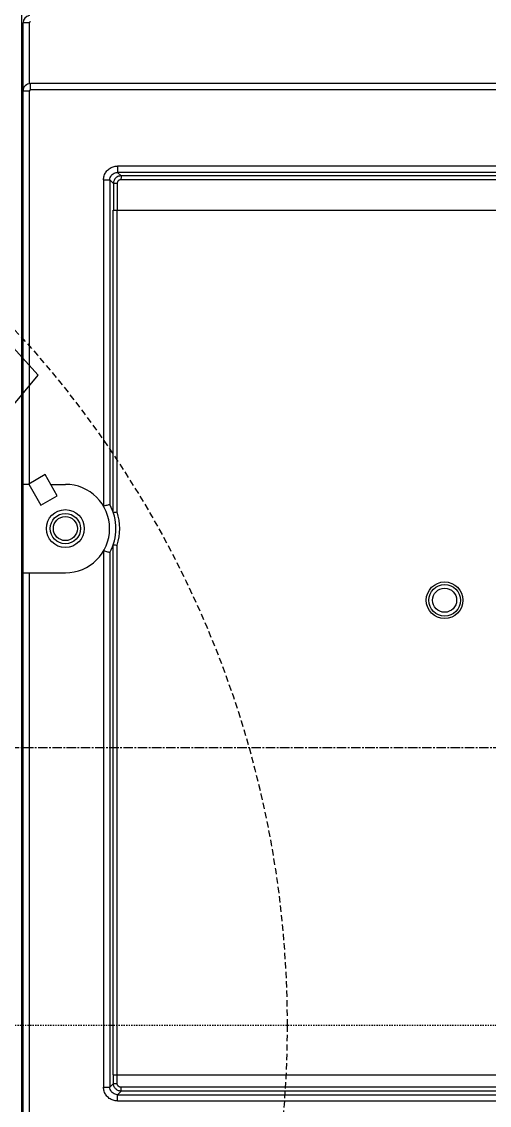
# Model space of a CAD drawing. Extents: x 53 to 624, y 35 to 325.
# Drawn here: x 450.1 to 487.1, y 150.2 to 236 of the extents above; entities that cross this region are included whole.
import ezdxf

# ---------------------------------------------------------------- set-up
doc = ezdxf.new("R2010")
doc.units = 0
for name, pattern in [('AXES2', [1.125, 0.75, -0.125, 0.125, -0.125]), ('CENTER2', [1.125, 0.75, -0.125, 0.125, -0.125]), ('HIDDENX2', [0.75, 0.5, -0.25])]:
    doc.linetypes.add(name, pattern=pattern)
doc.layers.add('AXE', color=80, linetype='AXES2')

# ---------------------------------------------------------------- blocks, each defined once
blk = doc.blocks.new('dgjhfdjhfjkkhg')
for p, q in [((8591.133, -2534.354), (8591.133, -2447.454)), ((8591.236, -2534.354), (8591.236, -2448.155)), ((8591.736, -2448.155), (8591.236, -2448.155)), ((8591.736, -2448.155), (8591.736, -2452.962)), ((8591.836, -2453.454), (8591.836, -2452.954)), ((8695.136, -2452.954), (8591.836, -2452.954)), ((8591.736, -2453.554), (8591.236, -2453.554)), ((8591.736, -2453.554), (8591.736, -2484.603)), ((8695.136, -2453.454), (8591.836, -2453.454)), ((8688.263, -2459.475), (8598.705, -2459.475)), ((8598.987, -2460.255), (8598.706, -2459.974)), ((8688.265, -2459.974), (8598.706, -2459.974)), ((8597.607, -2460.574), (8598.107, -2460.574)), ((8597.607, -2460.577), (8597.607, -2486.387)), ((8598.107, -2460.574), (8598.107, -2486.256)), ((8598.388, -2460.855), (8598.107, -2460.574)), ((8598.388, -2460.855), (8598.389, -2462.954)), ((8598.687, -2460.855), (8598.388, -2460.855)), ((8598.687, -2460.855), (8598.687, -2462.954)), ((8687.984, -2460.555), (8598.984, -2460.555)), ((8687.984, -2460.255), (8598.987, -2460.255)), ((8598.379, -2486.884), (8598.379, -2462.954)), ((8598.379, -2462.954), (8598.389, -2462.954)), ((8598.404, -2462.954), (8688.265, -2462.954)), ((8598.679, -2486.835), (8598.679, -2462.954)), ((8592.985, -2483.881), (8591.686, -2484.631)), ((8593.95, -2485.553), (8592.985, -2483.881)), ((8591.699, -2484.654), (8591.236, -2484.654)), ((8591.686, -2484.631), (8592.651, -2486.303)), ((8593.431, -2484.654), (8594.586, -2484.654)), ((8592.651, -2486.303), (8593.95, -2485.553)), ((8598.107, -2486.257), (8598.108, -2486.257)), ((8597.607, -2489.92), (8597.607, -2532.331)), ((8598.107, -2490.05), (8598.108, -2490.05)), ((8598.107, -2490.051), (8598.107, -2532.333)), ((8598.379, -2531.354), (8598.379, -2489.423)), ((8598.679, -2531.354), (8598.679, -2489.472)), ((8591.236, -2491.654), (8594.586, -2491.654)), ((8591.736, -2491.654), (8591.736, -2534.354)), ((8598.107, -2532.333), (8598.388, -2532.052)), ((8598.379, -2531.354), (8598.389, -2531.354)), ((8598.388, -2532.052), (8598.389, -2531.354)), ((8598.388, -2532.052), (8598.687, -2532.052)), ((8598.404, -2531.354), (8629.686, -2531.354)), ((8598.687, -2532.052), (8598.687, -2531.354)), ((8597.607, -2532.333), (8598.107, -2532.333)), ((8598.706, -2532.933), (8598.987, -2532.652)), ((8598.706, -2532.933), (8688.265, -2532.933)), ((8598.987, -2532.652), (8598.987, -2532.352)), ((8635.942, -2532.352), (8598.987, -2532.352)), ((8636.067, -2532.652), (8598.987, -2532.652)), ((8598.706, -2533.432), (8688.265, -2533.432))]:
    blk.add_line(p, q)
for points in [[(8598.107, -2486.256), (8598.107, -2486.256), (8598.107, -2486.257), (8598.107, -2486.257)], [(8598.107, -2490.051), (8598.107, -2490.051), (8598.107, -2490.051), (8598.107, -2490.05)]]:
    blk.add_lwpolyline(points)
for centre, radius in [((8594.586, -2488.154), 1.5), ((8594.586, -2488.154), 1.2), ((8594.586, -2488.154), 0.95), ((8624.586, -2493.824), 1.45), ((8624.586, -2493.824), 1.25), ((8624.586, -2493.824), 0.95)]:
    blk.add_circle(centre, radius)
for centre, radius, start, end in [((8591.836, -2448.155), 0.6, 99.2818, 180), ((8591.836, -2448.155), 0.1, 99.2818, 180), ((8591.836, -2453.554), 0.6, 90, 180), ((8591.836, -2453.554), 0.1, 90, 180), ((8594.586, -2488.154), 3.5, 270, 90), ((8594.586, -2488.154), 4, 331.69761, 28.30239), ((8594.586, -2488.154), 4.3, 342.13881, 17.86127)]:
    blk.add_arc(centre, radius, start, end)
for points, knots in [([(8597.607, -2460.577), (8597.607, -2460.463), (8597.642, -2460.232), (8597.8, -2459.919), (8598.049, -2459.67), (8598.362, -2459.511), (8598.592, -2459.475), (8598.705, -2459.475)], [0, 0, 0, 0, 0.340742, 0.686875, 1.034783, 1.380989, 1.721208, 1.721208, 1.721208, 1.721208]), ([(8598.107, -2460.574), (8598.107, -2460.512), (8598.126, -2460.387), (8598.212, -2460.216), (8598.348, -2460.08), (8598.519, -2459.994), (8598.644, -2459.974), (8598.706, -2459.974)], [0, 0, 0, 0, 0.1850432, 0.3743131, 0.564405, 0.7535797, 0.9383184, 0.9383184, 0.9383184, 0.9383184]), ([(8598.703, -2459.475), (8598.703, -2459.537), (8598.704, -2459.652), (8598.704, -2459.804), (8598.706, -2459.908), (8598.705, -2459.96), (8598.706, -2459.974)], [0, 0, 0, 0, 0.1862956, 0.3457623, 0.4554383, 0.4995353, 0.4995353, 0.4995353, 0.4995353]), ([(8598.987, -2460.255), (8598.944, -2460.255), (8598.855, -2460.265), (8598.725, -2460.31), (8598.606, -2460.385), (8598.507, -2460.486), (8598.437, -2460.605), (8598.396, -2460.73), (8598.388, -2460.814), (8598.388, -2460.855)], [0, 0, 0, 0, 0.1294934, 0.266502, 0.4073563, 0.5485836, 0.6867646, 0.818265, 0.9393523, 0.9393523, 0.9393523, 0.9393523]), ([(8598.984, -2460.555), (8598.962, -2460.555), (8598.918, -2460.561), (8598.854, -2460.583), (8598.795, -2460.621), (8598.746, -2460.672), (8598.711, -2460.731), (8598.692, -2460.793), (8598.687, -2460.835), (8598.687, -2460.855)], [0, 0, 0, 0, 0.0642759, 0.1323939, 0.2022744, 0.2723046, 0.3408869, 0.4062541, 0.466592, 0.466592, 0.466592, 0.466592]), ([(8598.987, -2460.255), (8598.987, -2460.264), (8598.987, -2460.295), (8598.987, -2460.357), (8598.988, -2460.449), (8598.985, -2460.518), (8598.984, -2460.555)], [0, 0, 0, 0, 0.0264935, 0.0921096, 0.1876618, 0.2997525, 0.2997525, 0.2997525, 0.2997525]), ([(8598.107, -2486.256), (8598.091, -2486.26), (8598.039, -2486.273), (8597.933, -2486.3), (8597.782, -2486.34), (8597.668, -2486.37), (8597.607, -2486.387)], [0, 0, 0, 0, 0.0469811, 0.1622253, 0.3268584, 0.5162976, 0.5162976, 0.5162976, 0.5162976]), ([(8598.379, -2486.884), (8598.383, -2486.898), (8598.455, -2486.852), (8598.537, -2486.867), (8598.629, -2486.843), (8598.679, -2486.835)], [0, 0, 0, 0, 0.0438088, 0.1535053, 0.3036816, 0.3036816, 0.3036816, 0.3036816]), ([(8598.107, -2490.051), (8598.091, -2490.047), (8598.039, -2490.034), (8597.933, -2490.007), (8597.782, -2489.967), (8597.668, -2489.937), (8597.607, -2489.92)], [0, 0, 0, 0, 0.0469811, 0.1622253, 0.3268584, 0.5162976, 0.5162976, 0.5162976, 0.5162976]), ([(8598.379, -2489.423), (8598.383, -2489.41), (8598.456, -2489.456), (8598.538, -2489.44), (8598.63, -2489.465), (8598.679, -2489.472)], [0, 0, 0, 0, 0.0427014, 0.1553675, 0.3036818, 0.3036818, 0.3036818, 0.3036818]), ([(8598.987, -2532.652), (8598.946, -2532.652), (8598.86, -2532.643), (8598.734, -2532.601), (8598.614, -2532.529), (8598.513, -2532.428), (8598.44, -2532.309), (8598.397, -2532.181), (8598.388, -2532.094), (8598.388, -2532.052)], [0, 0, 0, 0, 0.1231019, 0.2566076, 0.3963678, 0.5384165, 0.6789395, 0.8140074, 0.9393518, 0.9393518, 0.9393518, 0.9393518]), ([(8598.987, -2532.352), (8598.966, -2532.352), (8598.924, -2532.348), (8598.86, -2532.327), (8598.801, -2532.291), (8598.75, -2532.241), (8598.713, -2532.181), (8598.692, -2532.117), (8598.687, -2532.073), (8598.687, -2532.052)], [0, 0, 0, 0, 0.0616521, 0.1284203, 0.1982307, 0.2691689, 0.3394093, 0.4070254, 0.4698322, 0.4698322, 0.4698322, 0.4698322]), ([(8598.706, -2533.432), (8598.593, -2533.432), (8598.362, -2533.396), (8598.05, -2533.238), (8597.8, -2532.988), (8597.642, -2532.675), (8597.607, -2532.444), (8597.607, -2532.331)], [0, 0, 0, 0, 0.340331, 0.686692, 1.034762, 1.381062, 1.721964, 1.721964, 1.721964, 1.721964]), ([(8598.706, -2532.933), (8598.644, -2532.933), (8598.519, -2532.914), (8598.348, -2532.828), (8598.212, -2532.691), (8598.126, -2532.521), (8598.107, -2532.395), (8598.107, -2532.333)], [0, 0, 0, 0, 0.1847388, 0.3739134, 0.5640053, 0.7532752, 0.9383184, 0.9383184, 0.9383184, 0.9383184]), ([(8598.704, -2533.432), (8598.704, -2533.37), (8598.705, -2533.255), (8598.705, -2533.103), (8598.706, -2532.999), (8598.705, -2532.947), (8598.706, -2532.933)], [0, 0, 0, 0, 0.186295, 0.3457612, 0.455436, 0.49953, 0.49953, 0.49953, 0.49953])]:
    blk.add_open_spline(points, degree=3, knots=knots)
at = {"layer": 'AXE'}
blk.add_line((8577.808, -2505.464), (8725.583, -2505.464), dxfattribs=at)
blk = doc.blocks.new('fghd')
at = {"color": 7}
for p in [(8126.81, -2220.052), (8086.865, -2292.928)]:
    blk.add_line(p, (8137.832, -2232.115), dxfattribs=at)
at = {"color": 6, "linetype": 'CENTER2', "ltscale": 0.008}
blk.add_line((8310.481, -2283.548), (7738.956, -2283.548), dxfattribs=at)
at = {"color": 4, "linetype": 'HIDDENX2'}
blk.add_circle((8076.519, -2283.548), 81, dxfattribs=at)
at = {"color": 7}
blk.add_blockref('dgjhfdjhfjkkhg', (-454.614, 243.903), dxfattribs=at)

msp = doc.modelspace()

# ---------------------------------------------------------------- block references
msp.add_blockref('fghd', (-7686.437, 2440.109))

doc.saveas('drawing.dxf')
